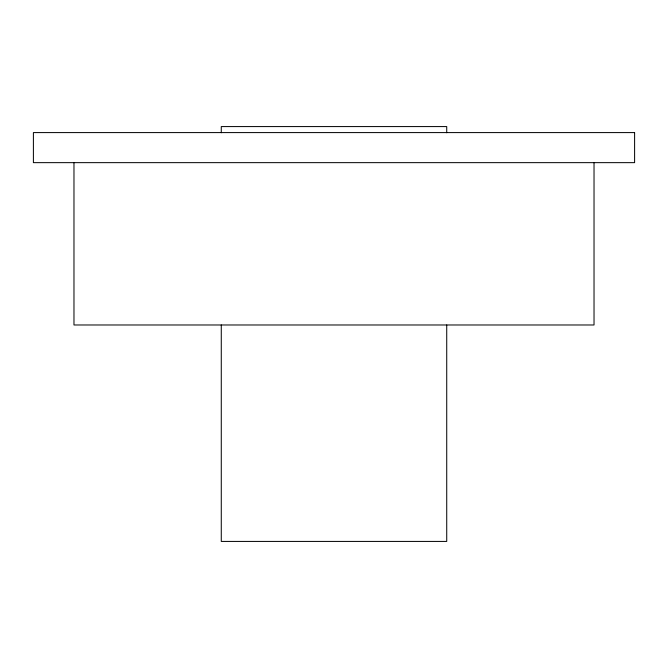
<?xml version="1.0" encoding="UTF-8"?>
<svg xmlns="http://www.w3.org/2000/svg" width="668" height="668" viewBox="0 0 668 668"><rect width="100%" height="100%" fill="white"/><g stroke="black" fill="none" stroke-linecap="round" stroke-linejoin="round"><path stroke-width="1" d="M594.027 162.65L594.027 324.982L73.973 324.982L73.973 162.65M446.725 132.74L446.725 126.578L221.275 126.578L221.275 132.74M446.725 324.982L446.725 541.422L221.275 541.422L221.275 324.982M634.6 132.59L33.4 132.59L33.4 162.65L634.6 162.65L634.6 132.59"/></g></svg>
